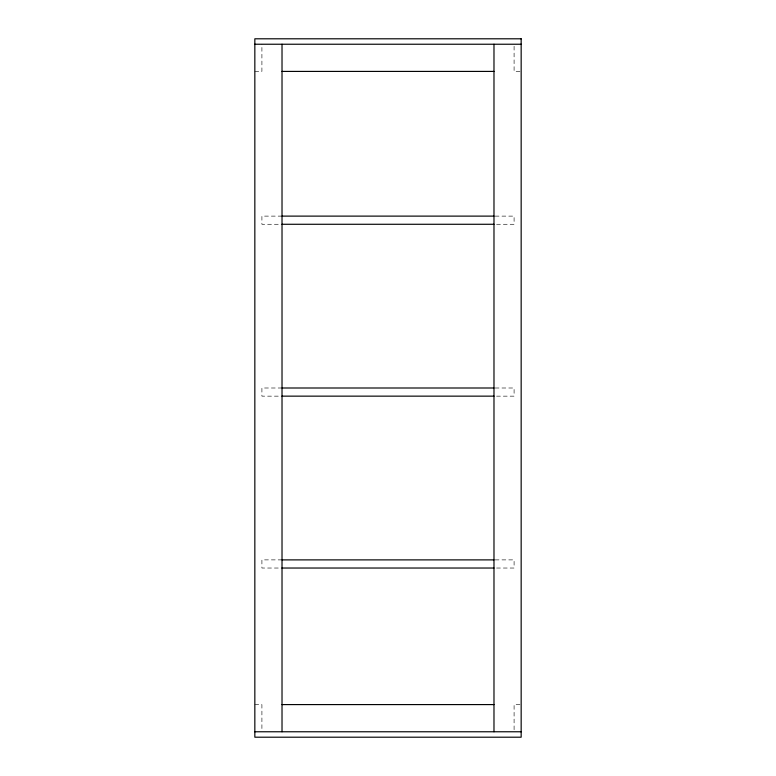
<?xml version="1.0" encoding="UTF-8"?>
<svg xmlns="http://www.w3.org/2000/svg" width="776" height="776" viewBox="0 0 776 776"><rect width="100%" height="100%" fill="white"/><g stroke="black" fill="none" stroke-linecap="round" stroke-linejoin="round"><path stroke-width="0.58" stroke-dasharray="3.88 2.91" d="M254.838 71.411L261.91 71.411L261.91 44.232M519.978 71.411L514.09 71.411L514.09 44.232M282.018 216.116L261.91 216.116L261.91 224.274L282.018 224.274M495.166 216.116L514.09 216.116L514.09 224.274L493.982 224.274M282.018 388L261.91 388L261.91 396.148L282.018 396.148M495.166 388L514.09 388L514.09 396.148L493.982 396.148M282.018 559.884L261.91 559.884L261.91 568.032L282.018 568.032M495.166 559.884L514.09 559.884L514.09 568.032L493.982 568.032M254.838 704.589L261.91 704.589L261.91 730.585M519.978 704.589L514.09 704.589L514.09 730.585"/><path stroke-width="1.16" d="M254.838 44.232L521.162 44.232M282.018 71.411L493.982 71.411M282.018 216.116L493.982 216.116M282.018 224.274L493.982 224.274M282.018 388L493.982 388M282.018 396.148L493.982 396.148M282.018 559.884L493.982 559.884M282.018 568.032L493.982 568.032M282.018 704.589L493.982 704.589M254.838 731.768L521.162 731.768M493.982 44.232L493.982 731.768M282.018 44.232L282.018 731.768M521.162 38.8L254.838 38.8L254.838 737.2L521.162 737.2L521.162 38.8"/></g></svg>
